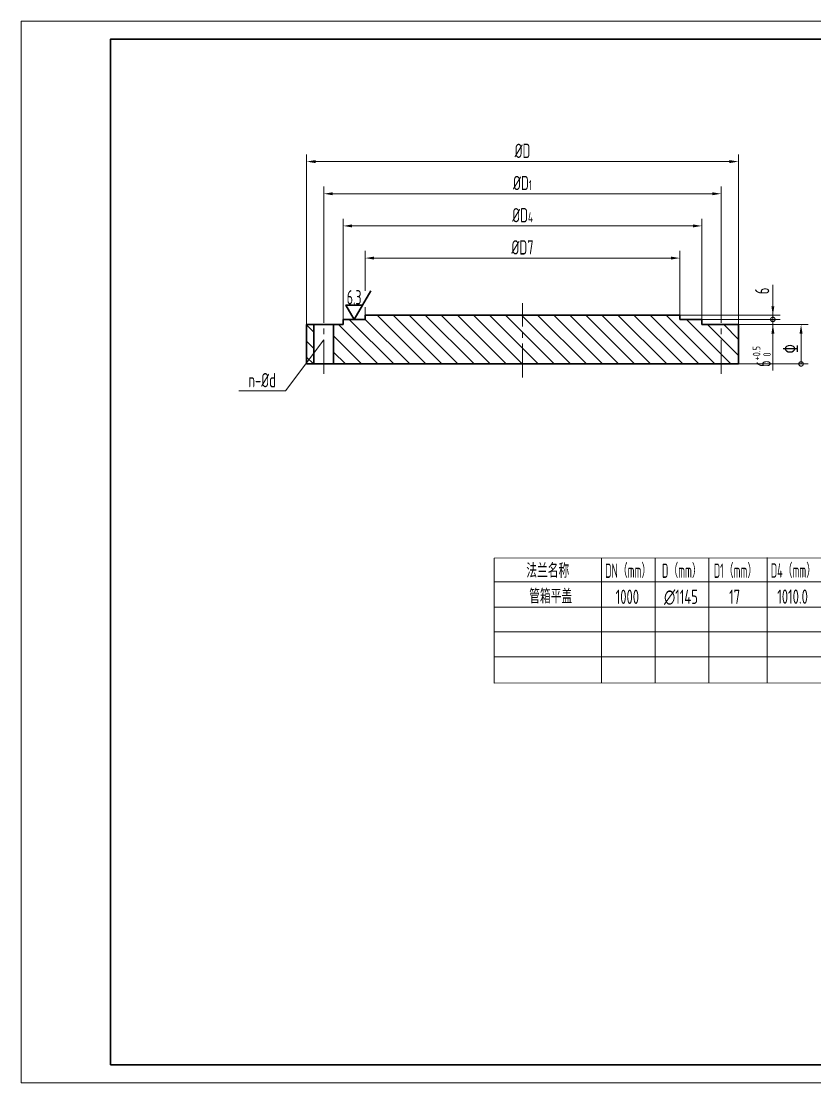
# Model space of a CAD drawing. Header units: millimetres. Extents: x 2135 to 2555, y 1580 to 1877.
# Drawn here: x 2135.2 to 2357.1, y 1579.8 to 1876.8 of the extents above; entities that cross this region are included whole.
import ezdxf
from ezdxf.enums import TextEntityAlignment as Align

# ---------------------------------------------------------------- set-up
doc = ezdxf.new("R2010")
doc.units = ezdxf.units.MM
doc.linetypes.add('CENTER2', pattern=[28.575, 19.05, -3.175, 3.175, -3.175])
for name, color, linetype, lineweight in [('1粗实线', 7, 'Continuous', 30), ('2细实线', 3, 'Continuous', 18), ('3中心线', 1, 'CENTER2', 18), ('6剖面线', 6, 'Continuous', 20), ('7文本', 2, 'Continuous', 18), ('8标注', 3, 'Continuous', 18), ('9图表', 4, 'Continuous', 18)]:
    doc.layers.add(name, color=color, linetype=linetype, lineweight=lineweight)
doc.styles.add('lanpec', font='bpec_e.shx', dxfattribs={"width": 0.75, "bigfont": 'hztxt.shx'})
doc.dimstyles.new('lanpec', dxfattribs={"dimtxt": 4, "dimasz": 2.5, "dimexe": 2, "dimexo": 0, "dimgap": 1, "dimtad": 1, "dimrnd": 0.01, "dimdsep": 46, "dimtxsty": 'lanpec', "dimcen": 0, "dimclrd": 256, "dimclre": 256, "dimclrt": 256, "dimadec": 1, "dimazin": 2, "dimtfac": 1, "dimtmove": 0, "dimatfit": 3, "dimfxl": 1, "dimtfill": 1, "dimlwd": -1, "dimlwe": -1, "dimarcsym": 1})

# ---------------------------------------------------------------- blocks, each defined once
blk = doc.blocks.new('A3')
at = {"layer": '1粗实线'}
blk.add_lwpolyline([(-395, 5), (-5, 5), (-5, 292), (-395, 292)], close=True, dxfattribs=at)
at = {"layer": '9图表'}
blk.add_lwpolyline([(-420, 0), (0, 0), (0, 297), (-420, 297)], close=True, dxfattribs=at)
blk = doc.blocks.new('*D14')
at = {"layer": '8标注', "transparency": 16777216}
for p, q in [((2225.19, 1793.33), (2225.19, 1821.5)), ((2325.55, 1793.33), (2325.55, 1821.5)), ((2323.05, 1819.5), (2227.69, 1819.5))]:
    blk.add_line(p, q, dxfattribs=at)
for points in [[(2227.69, 1819.91), (2227.69, 1819.08), (2225.19, 1819.5)], [(2323.05, 1819.91), (2323.05, 1819.08), (2325.55, 1819.5)]]:
    blk.add_solid(points, dxfattribs=at)
at = {"layer": 'Defpoints', "color": 0, "transparency": 16777216}
for p in [(2225.19, 1819.5), (2225.19, 1793.33), (2325.55, 1793.33)]:
    blk.add_point(p, dxfattribs=at)
at = {"layer": '8标注', "transparency": 16777216, "insert": (2275.37, 1822.5), "char_height": 4, "attachment_point": 5, "style": 'lanpec', "bg_fill": 3, "box_fill_scale": 1.1, "bg_fill_color": 256, "bg_fill_true_color": 13158600, "bg_fill_transparency": 0}
blk.add_mtext('%%CD{\\H0.7x;\\S^ 4;}', dxfattribs=at)
blk = doc.blocks.new('*D15')
at = {"layer": '8标注', "transparency": 16777216}
for p, q in [((2214.99, 1791.89), (2214.99, 1839.5)), ((2335.75, 1791.89), (2335.75, 1839.5)), ((2217.49, 1837.5), (2333.25, 1837.5))]:
    blk.add_line(p, q, dxfattribs=at)
for points in [[(2217.49, 1837.91), (2217.49, 1837.08), (2214.99, 1837.5)], [(2333.25, 1837.91), (2333.25, 1837.08), (2335.75, 1837.5)]]:
    blk.add_solid(points, dxfattribs=at)
at = {"layer": 'Defpoints', "color": 0, "transparency": 16777216}
for p in [(2335.75, 1837.5), (2214.99, 1791.89), (2335.75, 1791.89)]:
    blk.add_point(p, dxfattribs=at)
at = {"layer": '8标注', "transparency": 16777216, "insert": (2275.37, 1840.5), "char_height": 4, "attachment_point": 5, "style": 'lanpec', "bg_fill": 3, "box_fill_scale": 1.1, "bg_fill_color": 256, "bg_fill_true_color": 13158600, "bg_fill_transparency": 0}
blk.add_mtext('%%CD', dxfattribs=at)
blk = doc.blocks.new('*D16')
at = {"layer": '8标注', "transparency": 16777216}
for p, q in [((2219.79, 1794.52), (2219.79, 1830.5)), ((2330.95, 1794.1), (2330.95, 1830.5)), ((2222.29, 1828.5), (2328.45, 1828.5))]:
    blk.add_line(p, q, dxfattribs=at)
for points in [[(2222.29, 1828.91), (2222.29, 1828.08), (2219.79, 1828.5)], [(2328.45, 1828.91), (2328.45, 1828.08), (2330.95, 1828.5)]]:
    blk.add_solid(points, dxfattribs=at)
at = {"layer": 'Defpoints', "color": 0, "transparency": 16777216}
for p in [(2330.95, 1828.5), (2219.79, 1794.52), (2330.95, 1794.1)]:
    blk.add_point(p, dxfattribs=at)
at = {"layer": '8标注', "transparency": 16777216, "insert": (2275.37, 1831.5), "char_height": 4, "attachment_point": 5, "style": 'lanpec', "bg_fill": 3, "box_fill_scale": 1.1, "bg_fill_color": 256, "bg_fill_true_color": 13158600, "bg_fill_transparency": 0}
blk.add_mtext('%%CD{\\H0.7x;\\S^ 1;}', dxfattribs=at)
blk = doc.blocks.new('_DotSmall')
at = {"color": 0, "linetype": 'ByBlock', "const_width": 0.5}
blk.add_lwpolyline([(-0.0625, 0, 1), (0.0625, 0, 1)], format="xyb", close=True, dxfattribs=at)
blk = doc.blocks.new('*D17')
at = {"layer": '8标注', "transparency": 16777216}
for p, q in [((2345.38, 1793.33), (2345.38, 1798.33)), ((2325.55, 1793.33), (2347.38, 1793.33)), ((2335.75, 1791.89), (2347.38, 1791.89)), ((2345.38, 1793.33), (2345.38, 1791.89)), ((2345.38, 1789.39), (2345.38, 1779.03))]:
    blk.add_line(p, q, dxfattribs=at)
blk.add_solid([(2344.97, 1789.39), (2345.8, 1789.39), (2345.38, 1791.89)], dxfattribs=at)
at = {"layer": 'Defpoints', "color": 0, "transparency": 16777216}
for p in [(2325.55, 1793.33), (2335.75, 1791.89), (2345.38, 1793.33)]:
    blk.add_point(p, dxfattribs=at)
at = {"layer": '8标注', "transparency": 16777216, "xscale": 2.5, "yscale": 2.5, "zscale": 2.5, "rotation": 270}
blk.add_blockref('_DotSmall', (2345.38, 1793.33), dxfattribs=at)
at = {"layer": '8标注', "transparency": 16777216, "insert": (2342.28, 1782.96), "char_height": 4, "attachment_point": 5, "rotation": 90, "style": 'lanpec', "bg_fill": 3, "box_fill_scale": 1.1, "bg_fill_color": 256, "bg_fill_true_color": 13158600, "bg_fill_transparency": 0}
blk.add_mtext('6{\\H0.525x;\\S+0.5^  0;}', dxfattribs=at)
blk = doc.blocks.new('*D18')
at = {"layer": '8标注', "transparency": 16777216}
for p, q in [((2345.38, 1797.03), (2345.38, 1803.03)), ((2319.37, 1794.53), (2347.38, 1794.53)), ((2345.38, 1793.33), (2345.38, 1794.53)), ((2325.55, 1793.33), (2347.38, 1793.33)), ((2345.38, 1793.33), (2345.38, 1788.33))]:
    blk.add_line(p, q, dxfattribs=at)
blk.add_solid([(2344.97, 1797.03), (2345.8, 1797.03), (2345.38, 1794.53)], dxfattribs=at)
at = {"layer": 'Defpoints', "color": 0, "transparency": 16777216}
for p in [(2319.37, 1794.53), (2325.55, 1793.33), (2345.38, 1793.33)]:
    blk.add_point(p, dxfattribs=at)
at = {"layer": '8标注', "transparency": 16777216, "xscale": 2.5, "yscale": 2.5, "zscale": 2.5, "rotation": 90}
blk.add_blockref('_DotSmall', (2345.38, 1793.33), dxfattribs=at)
at = {"layer": '8标注', "transparency": 16777216, "insert": (2342.38, 1801.31), "char_height": 4, "attachment_point": 5, "rotation": 90, "style": 'lanpec', "bg_fill": 3, "box_fill_scale": 1.1, "bg_fill_color": 256, "bg_fill_true_color": 13158600, "bg_fill_transparency": 0}
blk.add_mtext('6', dxfattribs=at)
blk = doc.blocks.new('*D19')
at = {"layer": '8标注', "transparency": 16777216}
for p, q in [((2231.37, 1801.33), (2231.37, 1812.5)), ((2319.37, 1794.53), (2319.37, 1812.5)), ((2233.87, 1810.5), (2316.87, 1810.5))]:
    blk.add_line(p, q, dxfattribs=at)
for points in [[(2233.87, 1810.91), (2233.87, 1810.08), (2231.37, 1810.5)], [(2316.87, 1810.91), (2316.87, 1810.08), (2319.37, 1810.5)]]:
    blk.add_solid(points, dxfattribs=at)
at = {"layer": 'Defpoints', "color": 0, "transparency": 16777216}
for p in [(2319.37, 1810.5), (2231.37, 1801.33), (2319.37, 1794.53)]:
    blk.add_point(p, dxfattribs=at)
at = {"layer": '8标注', "transparency": 16777216, "insert": (2275.37, 1813.5), "char_height": 4, "attachment_point": 5, "style": 'lanpec', "bg_fill": 3, "box_fill_scale": 1.1, "bg_fill_color": 256, "bg_fill_true_color": 13158600, "bg_fill_transparency": 0}
blk.add_mtext('%%CD7', dxfattribs=at)
blk = doc.blocks.new('粗糙度')
at = {"layer": '1粗实线'}
blk.add_lwpolyline([(4.62, 8), (0, 0), (-2.31, 4), (2.31, 4)], dxfattribs=at)
at = {"layer": '7文本', "style": 'lanpec', "width": 0.7}
blk.add_attdef('Ra', text='', height=4, dxfattribs=at).set_placement((0, 4.2), align=Align.CENTER)
blk = doc.blocks.new('*D20')
at = {"layer": '8标注', "transparency": 16777216}
for p, q in [((2335.75, 1791.89), (2355.27, 1791.89)), ((2353.27, 1789.39), (2353.27, 1780.89)), ((2335.75, 1780.89), (2355.27, 1780.89))]:
    blk.add_line(p, q, dxfattribs=at)
blk.add_solid([(2352.85, 1789.39), (2353.68, 1789.39), (2353.27, 1791.89)], dxfattribs=at)
at = {"layer": 'Defpoints', "color": 0, "transparency": 16777216}
for p in [(2335.75, 1791.89), (2335.75, 1780.89), (2353.27, 1780.89)]:
    blk.add_point(p, dxfattribs=at)
at = {"layer": '8标注', "transparency": 16777216, "xscale": 2.5, "yscale": 2.5, "zscale": 2.5, "rotation": 270}
blk.add_blockref('_DotSmall', (2353.27, 1780.89), dxfattribs=at)
at = {"layer": '8标注', "transparency": 16777216, "insert": (2350.27, 1785.14), "char_height": 4, "attachment_point": 5, "rotation": 90, "style": 'lanpec', "bg_fill": 3, "box_fill_scale": 1.1, "bg_fill_color": 256, "bg_fill_true_color": 13158600, "bg_fill_transparency": 0}
blk.add_mtext('{\\Fbpec_e,hztxt|c134;\\W0.75;\x83}', dxfattribs=at)

msp = doc.modelspace()

# ---------------------------------------------------------------- linework, layer by layer
at = {"layer": '1粗实线', "ltscale": 0.5}
msp.add_line((2335.752, 1780.886), (2214.994, 1780.886), dxfattribs=at)
at = {"layer": '2细实线', "ltscale": 0.5}
msp.add_line((2196.059, 1773.34), (2209.059, 1773.34), dxfattribs=at)
at = {"layer": '8标注', "ltscale": 0.5}
msp.add_line((2219.794, 1787.664), (2209.059, 1773.34), dxfattribs=at)
at = {"layer": '9图表', "color": 4, "ltscale": 0.5}
for p, q in [((2466.898, 1726.795), (2267.445, 1726.534)), ((2267.445, 1726.534), (2267.445, 1691.534)), ((2297.445, 1726.534), (2297.445, 1691.534)), ((2312.445, 1726.534), (2312.445, 1691.534)), ((2327.445, 1691.534), (2327.445, 1726.534)), ((2343.742, 1726.733), (2343.742, 1691.733)), ((2267.445, 1719.917), (2466.898, 1719.917)), ((2267.445, 1712.87), (2466.898, 1712.87)), ((2267.445, 1705.905), (2466.898, 1705.905)), ((2267.445, 1698.947), (2466.898, 1698.947)), ((2267.445, 1691.534), (2466.898, 1691.865))]:
    msp.add_line(p, q, dxfattribs=at)

# ---------------------------------------------------------------- block references
at = {"layer": '2细实线'}
msp.add_blockref('A3', (2555.182, 1579.765), dxfattribs=at)

# ---------------------------------------------------------------- texts
at = {"layer": '7文本', "style": 'lanpec', "width": 0.75}
msp.add_text('n-%%Cd', height=4, dxfattribs=at).set_placement((2202.559, 1774.34), align=Align.CENTER)
at = {"layer": '7文本', "color": 4, "style": 'lanpec'}
for s, width, p in [('D4（mm）', 0.6, (2351.149, 1723.092)), ('法兰名称', 0.75, (2282.445, 1723.034)), ('DN（mm）', 0.6, (2304.945, 1723.034)), ('D（mm）', 0.6, (2319.945, 1723.034)), ('D1（mm）', 0.6, (2334.945, 1723.034))]:
    msp.add_text(s, height=4, dxfattribs=dict(at, width=width)).set_placement(p, align=Align.MIDDLE_CENTER)
at = {"layer": '7文本', "style": 'lanpec', "width": 0.75}
for s, p in [('管箱平盖', (2283.246, 1715.865)), ('1000', (2304.688, 1715.727)), ('∅1145', (2319.688, 1715.727)), ('17', (2334.688, 1715.727)), ('1010.0', (2350.891, 1715.785))]:
    msp.add_text(s, height=4, dxfattribs=at).set_placement(p, align=Align.MIDDLE_CENTER)

# ---------------------------------------------------------------- next in the draw order: dimensions: what is measured, and where the dimension line sits
at = {"layer": '8标注'}
dim = msp.add_linear_dim(base=(2225.194, 1819.497), p1=(2325.552, 1793.328), p2=(2225.194, 1793.328), text='%%CD{\\H0.7x;\\S^ 4;}', dimstyle='lanpec', dxfattribs=at)
dim.commit()
dim.dimension.update_dxf_attribs({"geometry": '*D14', "text_midpoint": (2275.373, 1822.497)})

# ---------------------------------------------------------------- next in the draw order: dimensions: what is measured, and where the dimension line sits
dim = msp.add_linear_dim(base=(2335.752, 1837.497), p1=(2214.994, 1791.888), p2=(2335.752, 1791.888), text='%%CD', dimstyle='lanpec', dxfattribs=at)
dim.commit()
dim.dimension.update_dxf_attribs({"geometry": '*D15', "text_midpoint": (2275.373, 1840.497)})

# ---------------------------------------------------------------- next in the draw order: linework, layer by layer
at = {"layer": '1粗实线', "ltscale": 0.5}
for p, q in [((2214.994, 1780.886), (2214.994, 1791.888)), ((2214.994, 1791.888), (2225.194, 1791.888)), ((2217.034, 1791.888), (2217.034, 1780.886)), ((2222.554, 1791.888), (2222.554, 1780.886)), ((2335.752, 1791.888), (2325.552, 1791.888)), ((2335.752, 1780.886), (2335.752, 1791.888))]:
    msp.add_line(p, q, dxfattribs=at)

# ---------------------------------------------------------------- next in the draw order: dimensions: what is measured, and where the dimension line sits
at = {"layer": '8标注'}
dim = msp.add_linear_dim(base=(2330.952, 1828.497), p1=(2219.794, 1794.525), p2=(2330.952, 1794.103), text='%%CD{\\H0.7x;\\S^ 1;}', dimstyle='lanpec', dxfattribs=at)
dim.commit()
dim.dimension.update_dxf_attribs({"geometry": '*D16', "text_midpoint": (2275.373, 1831.497)})

# ---------------------------------------------------------------- next in the draw order: hatches: boundary and pattern name
at = {"layer": '6剖面线'}
h = msp.add_hatch(dxfattribs=at)
h.set_pattern_fill('ANSI31', color=256, angle=90, style=0)
h.set_pattern_definition([(135, (2286.7646, 1791.8448), (-2.24506, -2.24506), [])])
h.paths.add_polyline_path([(2275.373, 1794.528), (2275.373, 1780.886), (2330.952, 1780.886), (2330.952, 1791.888), (2325.552, 1791.888), (2325.552, 1793.328), (2319.373, 1793.328), (2319.373, 1794.528)])
h.paths.add_polyline_path([(2231.373, 1794.528), (2231.373, 1793.328), (2225.194, 1793.328), (2225.194, 1791.888), (2222.554, 1791.888), (2222.554, 1780.886), (2275.373, 1780.886), (2275.373, 1793.328), (2275.373, 1794.528), (2273.373, 1794.528)])
h.paths.add_polyline_path([(2214.994, 1791.888), (2214.994, 1780.886), (2217.034, 1780.886), (2217.034, 1791.888)])
h.paths.add_polyline_path([(2330.952, 1791.888), (2330.952, 1780.886), (2335.752, 1780.886), (2335.752, 1791.888)])

# ---------------------------------------------------------------- next in the draw order: linework, layer by layer
at = {"layer": '1粗实线', "ltscale": 0.5}
for p, q in [((2231.373, 1794.528), (2275.373, 1794.528)), ((2231.373, 1794.528), (2231.373, 1793.328)), ((2275.373, 1794.528), (2319.373, 1794.528)), ((2319.373, 1794.528), (2319.373, 1793.328)), ((2225.194, 1793.328), (2231.373, 1793.328)), ((2225.194, 1793.328), (2225.194, 1791.888)), ((2319.373, 1793.328), (2325.552, 1793.328)), ((2325.552, 1793.328), (2325.552, 1791.888))]:
    msp.add_line(p, q, dxfattribs=at)
at = {"layer": '3中心线', "ltscale": 0.5}
for p, q in [((2275.373, 1777.063), (2275.373, 1797.911)), ((2219.794, 1778.096), (2219.794, 1794.525)), ((2330.952, 1778.096), (2330.952, 1794.525))]:
    msp.add_line(p, q, dxfattribs=at)

# ---------------------------------------------------------------- next in the draw order: dimensions: what is measured, and where the dimension line sits
at = {"layer": '8标注'}
dim = msp.add_linear_dim(base=(2345.383, 1793.328), p1=(2335.752, 1791.888), p2=(2325.552, 1793.328), angle=270, text='6{\\H0.525x;\\S+0.5^  0;}', dimstyle='lanpec', override={"dimblk2": 'DotSmall', "dimsah": 1}, dxfattribs=at)
dim.commit()
dim.dimension.update_dxf_attribs({"geometry": '*D17', "text_midpoint": (2345.383, 1782.957), "dimtype": 160})

# ---------------------------------------------------------------- next in the draw order: linework, layer by layer
msp.add_line((2335.752, 1780.886), (2339.276, 1780.886), dxfattribs=at)

# ---------------------------------------------------------------- next in the draw order: dimensions: what is measured, and where the dimension line sits
dim = msp.add_linear_dim(base=(2345.383, 1793.328), p1=(2319.373, 1794.528), p2=(2325.552, 1793.328), angle=90, text='6', dimstyle='lanpec', override={"dimblk2": 'DotSmall', "dimsah": 1}, dxfattribs=at)
dim.commit()
dim.dimension.update_dxf_attribs({"geometry": '*D18', "text_midpoint": (2345.383, 1801.306), "dimtype": 160})

# ---------------------------------------------------------------- next in the draw order: dimensions: what is measured, and where the dimension line sits
dim = msp.add_linear_dim(base=(2319.373, 1810.497), p1=(2231.373, 1801.328), p2=(2319.373, 1794.528), angle=180, text='%%CD7', dimstyle='lanpec', dxfattribs=at)
dim.commit()
dim.dimension.update_dxf_attribs({"geometry": '*D19', "text_midpoint": (2275.373, 1813.497)})
dim = msp.add_linear_dim(base=(2353.265, 1780.886), p1=(2335.752, 1791.888), p2=(2335.752, 1780.886), angle=90, text='{\\Fbpec_e,hztxt|c134;\\W0.75;\x83}', dimstyle='lanpec', override={"dimblk2": 'DotSmall', "dimsah": 1}, dxfattribs=at)
dim.commit()
dim.dimension.update_dxf_attribs({"geometry": '*D20', "text_midpoint": (2350.265, 1785.137)})

# ---------------------------------------------------------------- next in the draw order: linework, layer by layer
msp.add_line((2231.373, 1794.528), (2231.373, 1796.741), dxfattribs=at)

# ---------------------------------------------------------------- next in the draw order: block references
msp.add_blockref('粗糙度', (2228.283, 1793.328), dxfattribs=at).add_auto_attribs({'Ra': '6.3'})

doc.saveas('drawing.dxf')
